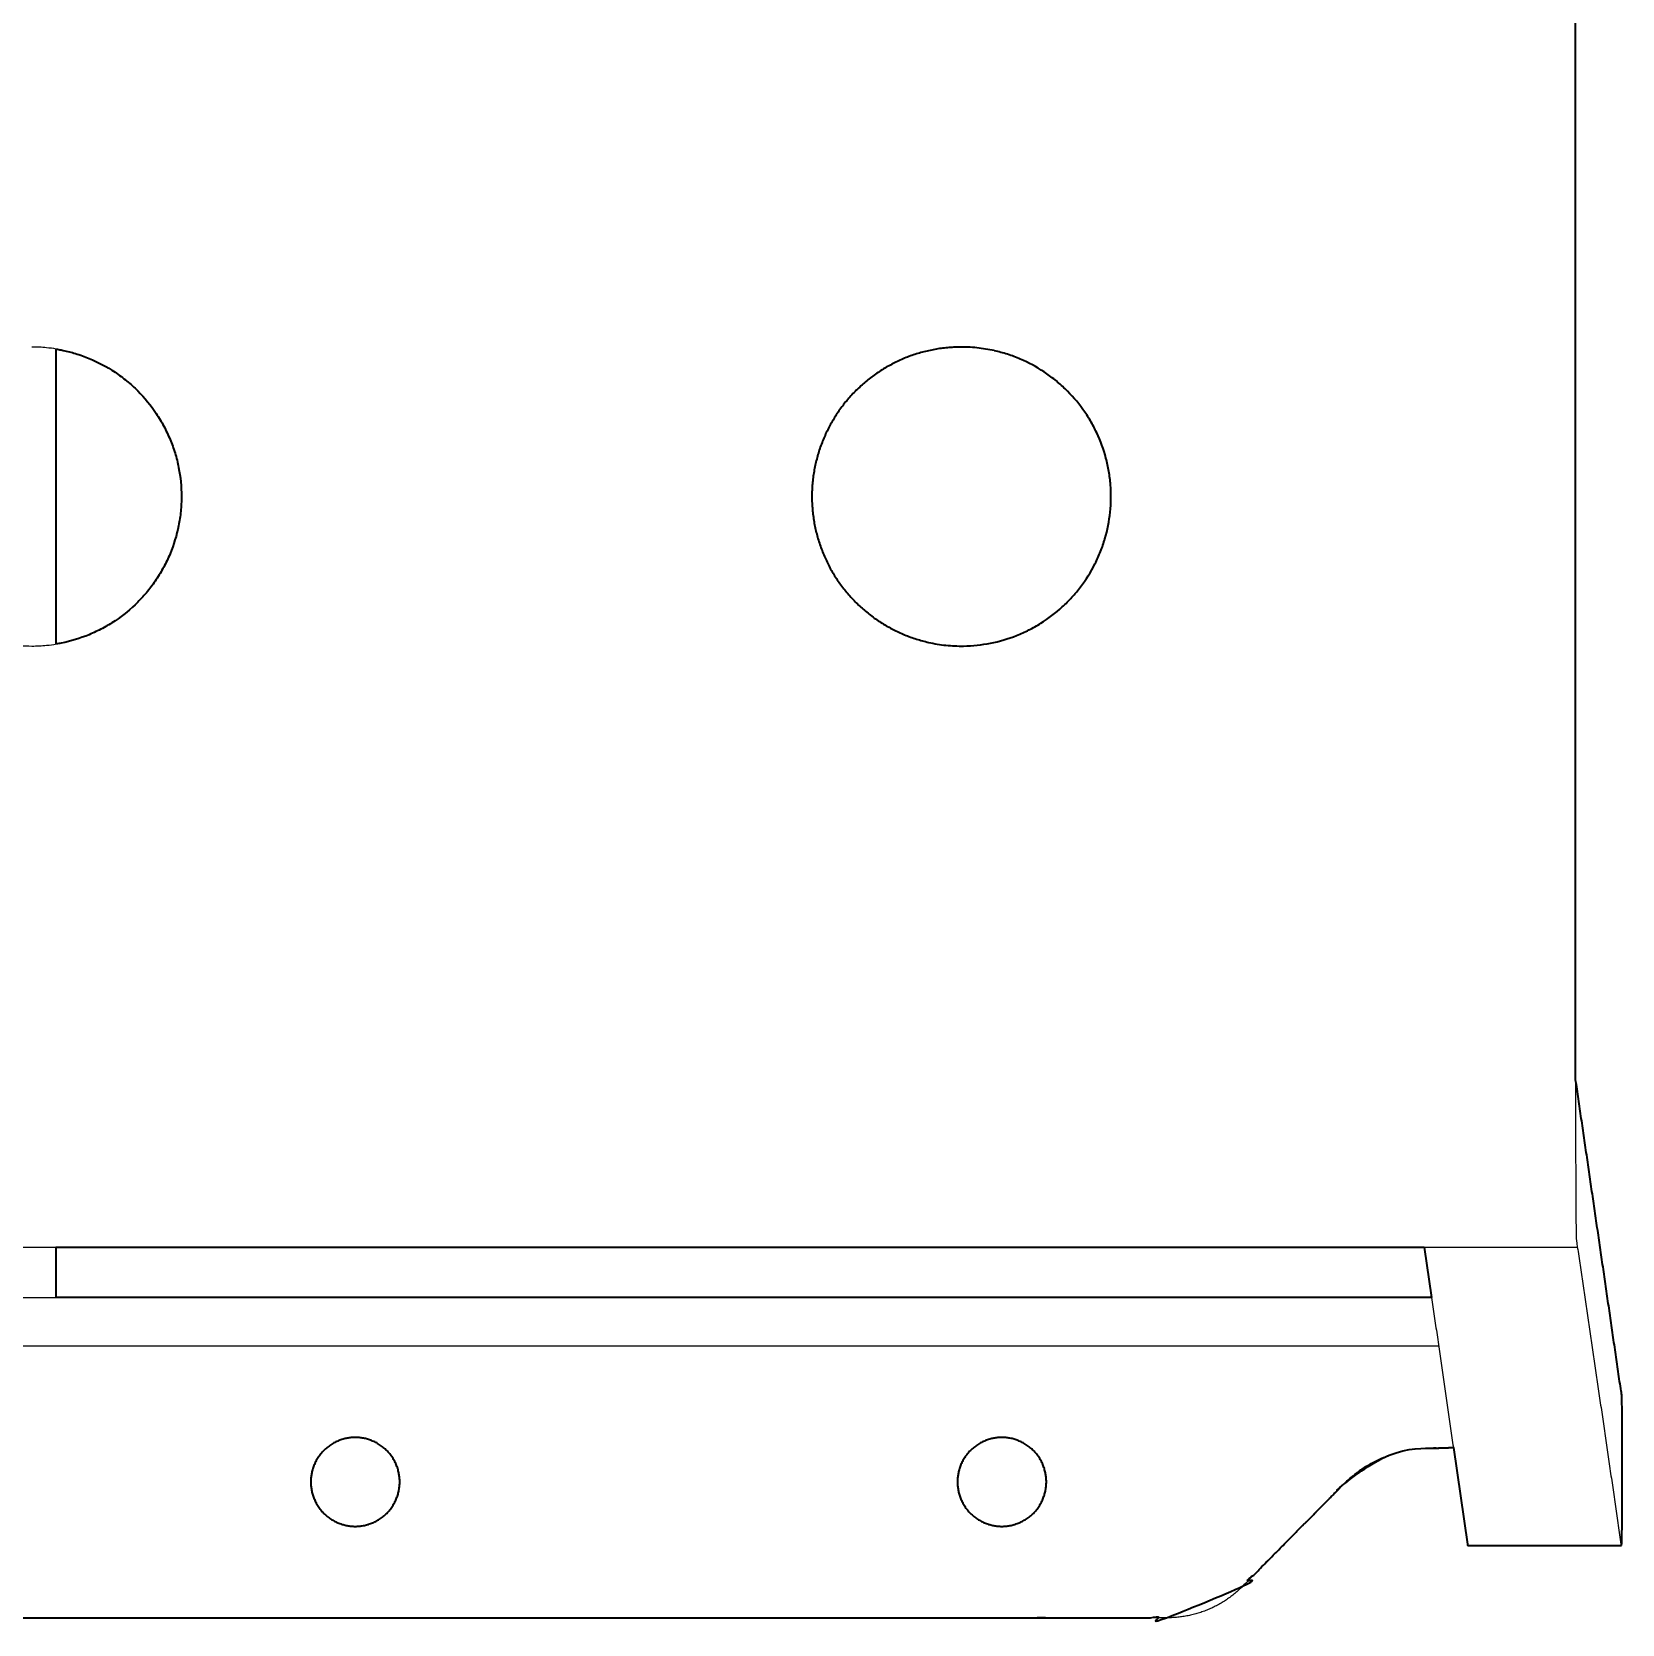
# Model space of a CAD drawing. Header units: millimetres. Extents: x 0 to 1859, y -873 to 750.
# Drawn here: x 407 to 603.8, y -873.5 to -676.4 of the extents above; entities that cross this region are included whole.
import ezdxf

# ---------------------------------------------------------------- set-up
doc = ezdxf.new("R2010")
doc.units = ezdxf.units.MM
doc.layers.add('Blocks', color=7, linetype='Continuous')
doc.layers.add('Blocks$Inner', color=7, linetype='Continuous', lineweight=25, true_color=0x007f00)
doc.layers.add('Blocks$Outline', color=7, linetype='Continuous', lineweight=35, true_color=0xff3f3f)

# ---------------------------------------------------------------- blocks, each defined once
blk = doc.blocks.new('Balcony Barstool Top')
at = {"layer": 'Blocks$Inner'}
blk.add_line((438.78, -32.98), (438.76, -32.97), dxfattribs=at)
for points, knots in [([(510.9, 156.48), (510.78, 156.02), (510.78, 155.96), (510.77, 155.78), (510.77, 155.66), (510.76, 155.36), (510.76, 155.19), (510.75, 154.78), (510.74, 154.55), (510.74, 154.03), (510.73, 153.75), (510.73, 153.13), (510.72, 152.8), (510.72, 152.1), (510.72, 151.73), (510.71, 150.95), (510.71, 150.54), (510.7, 149.69), (510.7, 149.26), (510.7, 148.36), (510.7, 147.9), (510.7, 146.97), (510.69, 146.49), (510.69, 145.54), (510.69, 145.05), (510.69, 143.47), (510.69, 142.65), (510.69, 140.73), (510.69, 139.78), (510.69, 136.9), (510.69, 134.98), (510.69, 129.23), (510.69, 125.39), (510.69, 117.72), (510.69, 113.88), (510.69, 106.21), (510.69, 102.38), (510.69, 94.7), (510.69, 90.87), (510.69, 83.2), (510.69, 79.36), (510.69, 71.69), (510.69, 67.85), (510.69, 60.18), (510.69, 56.34), (510.69, 48.67), (510.69, 44.84), (510.69, 37.17), (510.69, 33.33), (510.69, 25.66), (510.69, 21.82), (510.69, 14.15), (510.69, 10.31), (510.69, 2.64), (510.69, -1.19), (510.69, -8.87), (510.69, -12.7), (510.69, -20.37), (510.69, -24.21), (510.69, -31.88), (510.69, -35.72), (510.69, -43.39), (510.69, -47.23), (510.69, -54.9), (510.69, -58.73), (510.69, -66.4), (510.69, -70.24), (510.69, -77.91), (510.69, -81.75), (510.69, -89.42), (510.69, -93.26), (510.69, -100.93), (510.69, -104.76), (510.69, -112.44), (510.69, -116.27), (510.69, -123.94), (510.69, -127.78), (510.69, -132.03), (510.69, -132.58), (510.69, -133.54), (510.7, -134.01), (510.7, -134.94), (510.7, -135.4), (510.7, -136.3), (510.7, -136.74), (510.71, -137.58), (510.71, -137.99), (510.72, -138.77), (510.72, -139.14), (510.72, -139.85), (510.73, -140.18), (510.73, -140.79), (510.74, -141.07), (510.74, -141.59), (510.75, -141.82), (510.76, -142.23), (510.76, -142.41), (510.77, -142.71), (510.77, -142.82), (510.78, -143), (510.78, -143.06), (510.9, -143.9)], [382.859906, 382.859906, 382.859906, 382.859906, 384.135061, 384.135061, 385.410217, 385.410217, 386.685373, 386.685373, 387.960529, 387.960529, 389.235684, 389.235684, 390.51084, 390.51084, 391.785996, 391.785996, 393.061152, 393.061152, 394.336307, 394.336307, 395.611463, 395.611463, 396.886619, 396.886619, 398.161774, 398.161774, 401.077732, 401.077732, 403.99369, 403.99369, 409.825606, 409.825606, 421.489437, 421.489437, 433.153268, 433.153268, 444.8171, 444.8171, 456.480931, 456.480931, 468.144762, 468.144762, 479.808593, 479.808593, 491.472425, 491.472425, 503.136256, 503.136256, 514.800087, 514.800087, 526.463918, 526.463918, 538.12775, 538.12775, 549.791581, 549.791581, 561.455412, 561.455412, 573.119243, 573.119243, 584.783075, 584.783075, 596.446906, 596.446906, 608.110737, 608.110737, 619.774568, 619.774568, 631.4384, 631.4384, 643.102231, 643.102231, 654.766062, 654.766062, 666.429893, 666.429893, 678.093725, 678.093725, 679.36888, 679.36888, 680.644036, 680.644036, 681.919192, 681.919192, 683.194348, 683.194348, 684.469503, 684.469503, 685.744659, 685.744659, 687.019815, 687.019815, 688.294971, 688.294971, 689.570126, 689.570126, 690.845282, 690.845282, 692.120438, 692.120438, 693.395594, 693.395594, 693.395594, 693.395594]), ([(322.71, -32.77), (322.32, -32.7), (321.92, -32.65), (320.91, -32.55), (320.3, -32.52), (319.7, -32.52)], [59.056784, 59.056784, 59.056784, 59.056784, 60.264191, 60.264191, 62.087614, 62.087614, 62.087614, 62.087614]), ([(323.58, -32.93), (323.5, -32.91), (323.41, -32.9), (323.12, -32.84), (322.92, -32.8), (322.71, -32.77)], [58.1716963, 58.1716963, 58.1716963, 58.1716963, 58.4407679, 58.4407679, 59.0567841, 59.0567841, 59.0567841, 59.0567841]), ([(322.73, -69.27), (322.93, -69.24), (323.13, -69.2), (324.52, -68.93), (325.67, -68.58), (327.07, -68), (327.35, -67.87), (327.9, -67.61), (328.17, -67.48), (328.97, -67.05), (329.49, -66.73), (331, -65.73), (331.93, -64.96), (333.01, -63.89), (333.22, -63.67), (333.62, -63.21), (333.82, -62.99), (334.4, -62.28), (334.76, -61.8), (335.42, -60.8), (335.73, -60.28), (336.31, -59.21), (336.57, -58.66), (337.26, -56.97), (337.61, -55.82), (337.97, -54.05), (338.06, -53.45), (338.18, -52.23), (338.21, -51.62), (338.21, -49.81), (338.09, -48.61), (337.74, -46.83), (337.59, -46.23), (337.23, -45.07), (337.03, -44.5), (336.57, -43.39), (336.31, -42.85), (335.74, -41.78), (335.43, -41.26), (334.42, -39.74), (333.65, -38.8), (332.37, -37.52), (331.93, -37.12), (331.22, -36.54), (330.98, -36.35), (330.49, -35.99), (330.24, -35.81), (328.98, -34.97), (327.92, -34.4), (326.53, -33.82), (326.24, -33.71), (325.67, -33.51), (325.38, -33.41), (324.59, -33.17), (324.09, -33.04), (323.58, -32.93)], [123.225558, 123.225558, 123.225558, 123.225558, 123.839743, 123.839743, 127.475333, 127.475333, 128.384231, 128.384231, 129.293128, 129.293128, 131.110924, 131.110924, 134.746514, 134.746514, 135.655412, 135.655412, 136.56431, 136.56431, 138.382105, 138.382105, 140.1999, 140.1999, 142.017696, 142.017696, 145.653286, 145.653286, 147.471082, 147.471082, 149.288877, 149.288877, 152.924468, 152.924468, 154.742263, 154.742263, 156.560058, 156.560058, 158.377853, 158.377853, 160.195649, 160.195649, 163.831239, 163.831239, 165.649035, 165.649035, 166.557932, 166.557932, 167.46683, 167.46683, 171.102421, 171.102421, 172.011318, 172.011318, 172.920216, 172.920216, 174.46977, 174.46977, 174.46977, 174.46977]), ([(434.45, -32.52), (434.21, -32.53), (433.97, -32.54), (433.48, -32.56), (433.22, -32.58), (432.7, -32.63), (432.44, -32.66), (431.93, -32.73), (431.67, -32.77), (431.16, -32.86), (430.9, -32.92), (430.39, -33.03), (430.13, -33.09), (429.63, -33.23), (429.38, -33.3), (428.89, -33.46), (428.64, -33.54), (428.15, -33.72), (427.91, -33.81), (427.43, -34.01), (427.19, -34.11), (426.72, -34.33), (426.49, -34.45), (426.03, -34.68), (425.8, -34.81), (425.35, -35.06), (425.12, -35.2), (424.68, -35.47), (424.45, -35.62), (424.03, -35.91), (423.81, -36.07), (423.4, -36.38), (423.19, -36.54), (422.79, -36.87), (422.6, -37.04), (422.21, -37.38), (422.02, -37.56), (421.65, -37.92), (421.46, -38.1), (421.11, -38.48), (420.93, -38.67), (420.59, -39.06), (420.42, -39.27), (420.09, -39.67), (419.93, -39.89), (419.63, -40.3), (419.47, -40.52), (419.19, -40.95), (419.05, -41.17), (418.78, -41.61), (418.65, -41.84), (418.4, -42.29), (418.28, -42.52), (418.04, -42.98), (417.93, -43.22), (417.72, -43.69), (417.62, -43.93), (417.43, -44.41), (417.33, -44.66), (417.16, -45.15), (417.08, -45.41), (416.93, -45.9), (416.86, -46.15), (416.73, -46.65), (416.67, -46.91), (416.56, -47.41), (416.51, -47.67), (416.42, -48.18), (416.39, -48.44), (416.32, -48.95), (416.29, -49.21), (416.25, -49.72), (416.23, -49.99), (416.21, -50.5), (416.21, -50.77), (416.21, -51.29), (416.21, -51.56), (416.23, -52.07), (416.25, -52.34), (416.3, -52.85), (416.32, -53.11), (416.39, -53.62), (416.43, -53.88), (416.51, -54.39), (416.56, -54.64), (416.67, -55.15), (416.73, -55.4), (416.86, -55.9), (416.93, -56.16), (417.08, -56.65), (417.17, -56.91), (417.34, -57.39), (417.43, -57.64), (417.62, -58.12), (417.73, -58.37), (417.94, -58.84), (418.05, -59.07), (418.28, -59.54), (418.4, -59.77), (418.65, -60.22), (418.78, -60.44), (419.05, -60.88), (419.19, -61.1), (419.48, -61.53), (419.63, -61.75), (419.94, -62.17), (420.1, -62.38), (420.42, -62.78), (420.59, -62.99), (420.93, -63.38), (421.11, -63.57), (421.47, -63.95), (421.65, -64.13), (422.02, -64.49), (422.21, -64.67), (422.79, -65.18), (423.19, -65.51), (423.82, -65.98), (424.03, -66.13), (424.46, -66.42), (424.68, -66.57), (425.12, -66.85), (425.35, -66.98), (425.8, -67.24), (426.03, -67.36), (426.72, -67.72), (427.19, -67.94), (428.15, -68.33), (428.64, -68.51), (429.38, -68.74), (429.63, -68.81), (430.13, -68.95), (430.39, -69.01), (430.64, -69.07)], [4.371542, 4.371542, 4.371542, 4.371542, 5.088095, 5.088095, 5.869569, 5.869569, 6.651044, 6.651044, 7.432518, 7.432518, 8.213993, 8.213993, 8.995489, 8.995489, 9.776985, 9.776985, 10.558481, 10.558481, 11.339977, 11.339977, 12.121473, 12.121473, 12.902969, 12.902969, 13.684466, 13.684466, 14.465962, 14.465962, 15.247128, 15.247128, 16.028294, 16.028294, 16.809461, 16.809461, 17.590627, 17.590627, 18.371793, 18.371793, 19.152959, 19.152959, 19.934125, 19.934125, 20.715292, 20.715292, 21.495958, 21.495958, 22.276623, 22.276623, 23.057289, 23.057289, 23.837955, 23.837955, 24.618621, 24.618621, 25.399287, 25.399287, 26.179953, 26.179953, 26.960619, 26.960619, 27.740914, 27.740914, 28.52121, 28.52121, 29.301505, 29.301505, 30.081801, 30.081801, 30.862097, 30.862097, 31.642392, 31.642392, 32.422688, 32.422688, 33.202983, 33.202983, 33.983092, 33.983092, 34.7632, 34.7632, 35.543309, 35.543309, 36.323417, 36.323417, 37.103526, 37.103526, 37.883635, 37.883635, 38.663743, 38.663743, 39.443852, 39.443852, 40.223952, 40.223952, 41.004051, 41.004051, 41.784151, 41.784151, 42.564251, 42.564251, 43.344351, 43.344351, 44.124451, 44.124451, 44.904551, 44.904551, 45.684651, 45.684651, 46.46492, 46.46492, 47.245189, 47.245189, 48.025459, 48.025459, 48.805728, 48.805728, 50.366266, 50.366266, 51.146536, 51.146536, 51.926805, 51.926805, 52.707428, 52.707428, 53.488051, 53.488051, 55.049297, 55.049297, 56.610543, 56.610543, 57.391166, 57.391166, 58.171789, 58.171789, 58.171789, 58.171789]), ([(438.76, -32.97), (438.05, -32.81), (437.34, -32.7), (435.89, -32.55), (435.17, -32.51), (434.45, -32.52)], [0.017635, 0.017635, 0.017635, 0.017635, 2.185771, 2.185771, 4.371542, 4.371542, 4.371542, 4.371542]), ([(434.96, -69.52), (436.09, -69.5), (437.22, -69.38), (439.41, -68.95), (440.48, -68.63), (442.04, -68.02), (442.55, -67.78), (443.56, -67.28), (444.05, -67), (445.47, -66.11), (446.35, -65.44), (447.6, -64.3), (448, -63.9), (448.75, -63.07), (449.11, -62.64), (450.12, -61.31), (450.71, -60.37), (451.48, -58.86), (451.71, -58.34), (452.12, -57.3), (452.3, -56.77), (452.77, -55.17), (452.99, -54.07), (453.22, -51.82), (453.24, -50.7), (453.11, -49.03), (453.04, -48.48), (452.85, -47.37), (452.73, -46.82), (452.3, -45.19), (451.91, -44.14), (451.2, -42.62), (450.94, -42.13), (450.37, -41.16), (450.06, -40.69), (449.08, -39.32), (448.35, -38.48), (447.14, -37.31), (446.72, -36.94), (445.84, -36.24), (445.39, -35.91), (443.99, -34.98), (443.01, -34.45), (441.47, -33.79), (440.94, -33.59), (439.87, -33.25), (439.32, -33.1), (438.78, -32.98)], [62.534792, 62.534792, 62.534792, 62.534792, 65.901246, 65.901246, 69.267701, 69.267701, 70.950928, 70.950928, 72.634155, 72.634155, 76.00061, 76.00061, 77.683837, 77.683837, 79.367064, 79.367064, 82.733519, 82.733519, 84.416746, 84.416746, 86.099973, 86.099973, 89.466428, 89.466428, 92.832882, 92.832882, 94.516109, 94.516109, 96.199337, 96.199337, 99.565791, 99.565791, 101.249018, 101.249018, 102.932246, 102.932246, 106.2987, 106.2987, 107.981928, 107.981928, 109.665155, 109.665155, 113.031609, 113.031609, 114.714837, 114.714837, 116.398064, 116.398064, 116.398064, 116.398064]), ([(319.7, -69.52), (320.31, -69.52), (320.92, -69.49), (321.93, -69.39), (322.33, -69.34), (322.73, -69.27)], [120.204152, 120.204152, 120.204152, 120.204152, 122.021947, 122.021947, 123.225558, 123.225558, 123.225558, 123.225558]), ([(430.64, -69.07), (431.35, -69.23), (432.07, -69.35), (433.51, -69.5), (434.23, -69.53), (434.96, -69.52)], [58.171789, 58.171789, 58.171789, 58.171789, 60.35329, 60.35329, 62.534792, 62.534792, 62.534792, 62.534792]), ([(322.71, -143.9), (339.87, -143.9), (357.03, -143.9), (392.35, -143.9), (410.51, -143.9), (446.82, -143.9), (464.96, -143.9), (483.77, -143.9), (484.41, -143.9), (485.69, -143.9), (486.32, -143.9), (487.6, -143.9), (488.24, -143.9), (489.91, -143.9), (490.93, -143.9), (491.96, -143.9)], [194.317248, 194.317248, 194.317248, 194.317248, 245.817754, 245.817754, 300.328046, 300.328046, 354.838338, 354.838338, 356.761707, 356.761707, 358.685076, 358.685076, 360.608445, 360.608445, 363.686417, 363.686417, 363.686417, 363.686417]), ([(491.96, -143.9), (493.38, -143.9), (494.8, -143.9), (498.67, -143.9), (501.11, -143.9), (506.01, -143.9), (508.46, -143.9), (510.9, -143.9)], [363.686417, 363.686417, 363.686417, 363.686417, 367.943939, 367.943939, 375.279432, 375.279432, 382.614925, 382.614925, 382.614925, 382.614925]), ([(516.43, -163.7), (516.42, -163.13), (516.41, -162.74), (516.39, -162.23), (516.38, -162.09), (516.36, -161.86), (516.33, -161.78), (516.31, -161.72)], [1316.936009, 1316.936009, 1316.936009, 1316.936009, 1318.963057, 1318.963057, 1320.803538, 1320.803538, 1324.039324, 1324.039324, 1324.039324, 1324.039324]), ([(516.36, -180.81), (516.37, -180.79), (516.38, -180.74), (516.4, -180.37), (516.41, -180.03), (516.42, -179.5)], [1296.66076, 1296.66076, 1296.66076, 1296.66076, 1298.501245, 1298.501245, 1300.528294, 1300.528294, 1300.528294, 1300.528294])]:
    blk.add_open_spline(points, degree=3, knots=knots, dxfattribs=at)
for points, degree in [([(322.71, -32.76), (322.71, -51.02), (322.71, -69.28)], 2), ([(316.73, -69.28), (317.71, -69.44), (318.7, -69.52), (319.7, -69.52)], 3), ([(516.31, -161.72), (513.51, -142.44), (510.69, -123.16)], 2), ([(316.71, -143.9), (318.71, -143.9), (320.71, -143.9), (322.71, -143.9)], 3), ([(322.71, -143.9), (322.71, -147.04), (322.71, -150.17)], 2), ([(491.96, -143.88), (492.41, -147.02), (492.87, -150.15)], 2), ([(510.9, -143.9), (513.6, -162.1), (516.3, -180.68)], 2), ([(316.73, -150.15), (319.7, -150.15), (322.68, -150.15)], 2), ([(322.68, -150.15), (407.78, -150.15), (492.89, -150.15)], 2), ([(492.87, -150.15), (494.21, -159.41), (495.56, -168.68)], 2), ([(493.76, -156.15), (319.74, -156.15), (145.69, -156.15)], 2), ([(516.44, -171.66), (516.44, -169.78), (516.44, -165.52), (516.43, -163.7)], 3), ([(495.58, -168.7), (494.11, -168.75), (492.64, -168.8)], 2), ([(495.56, -168.68), (496.43, -174.68), (497.3, -180.68)], 2), ([(481.97, -173.25), (475.71, -179.58), (469.45, -185.91)], 2), ([(516.42, -179.5), (516.44, -177.81), (516.44, -173.54), (516.44, -171.66)], 3), ([(497.3, -180.68), (497.32, -180.74), (497.34, -180.82), (497.36, -180.82)], 3), ([(497.36, -180.82), (506.84, -180.82), (516.36, -180.81)], 2), ([(516.3, -180.68), (516.32, -180.73), (516.34, -180.81), (516.36, -180.81)], 3), ([(460.21, -189.77), (319.71, -189.77), (179.21, -189.77)], 2)]:
    blk.add_open_spline(points, degree=degree, dxfattribs=at)
for points, weights, knots in [([(359.71, -167.46), (354.21, -167.46), (354.21, -172.96), (354.21, -178.46), (359.71, -178.46)], [1, 0.707106781187, 1, 0.707106781187, 1], [4.712389, 4.712389, 4.712389, 6.283185, 6.283185, 7.853982, 7.853982, 7.853982]), ([(359.71, -178.46), (365.21, -178.46), (365.21, -172.96), (365.21, -167.46), (359.71, -167.46)], [1, 0.707106781187, 1, 0.707106781187, 1], [7.853982, 7.853982, 7.853982, 9.424778, 9.424778, 10.995574, 10.995574, 10.995574]), ([(439.71, -167.46), (434.21, -167.46), (434.21, -172.96), (434.21, -178.46), (439.71, -178.46)], [1, 0.707106781186, 1, 0.707106781186, 1], [1.570796, 1.570796, 1.570796, 3.141593, 3.141593, 4.712389, 4.712389, 4.712389]), ([(439.71, -178.46), (445.21, -178.46), (445.21, -172.96), (445.21, -167.46), (439.71, -167.46)], [1, 0.707106781186, 1, 0.707106781186, 1], [4.712389, 4.712389, 4.712389, 6.283185, 6.283185, 7.853982, 7.853982, 7.853982])]:
    blk.add_rational_spline(points, weights, degree=2, knots=knots, dxfattribs=at)
for points, weights in [([(492.64, -168.8), (486.38, -168.8), (481.97, -173.25)], [1, 0.922783803363, 1]), ([(469.45, -185.91), (465.64, -189.77), (460.21, -189.77)], [1, 0.922783803362, 1])]:
    blk.add_rational_spline(points, weights, degree=2, dxfattribs=at)
at = {"layer": 'Blocks$Outline'}
for points in [[(322.71, -69.28), (322.71, -32.77)], [(322.71, -150.15), (322.71, -143.9)], [(491.96, -143.9), (492.87, -150.15)], [(492.87, -150.15), (322.71, -150.15)], [(495.56, -168.7), (497.3, -180.68)]]:
    blk.add_lwpolyline(points, dxfattribs=at)
for points, knots in [([(510.69, -123.16), (510.69, -122.14), (510.69, -121.13), (510.69, -116.27), (510.69, -112.44), (510.69, -104.76), (510.69, -100.93), (510.69, -93.26), (510.69, -89.42), (510.69, -81.75), (510.69, -77.91), (510.69, -70.24), (510.69, -66.4), (510.69, -58.73), (510.69, -54.9), (510.69, -47.23), (510.69, -43.39), (510.69, -35.72), (510.69, -31.88), (510.69, -24.21), (510.69, -20.37), (510.69, -12.7), (510.69, -8.87), (510.69, -1.19), (510.69, 2.64), (510.69, 10.31), (510.69, 14.15), (510.69, 21.82), (510.69, 25.66), (510.69, 33.33), (510.69, 37.17), (510.69, 44.84), (510.69, 48.67), (510.69, 56.34), (510.69, 60.18), (510.69, 67.85), (510.69, 71.69), (510.69, 79.36), (510.69, 83.2), (510.69, 90.87), (510.69, 94.7), (510.69, 102.38), (510.69, 106.21), (510.69, 113.88), (510.69, 117.72), (510.69, 125.39), (510.69, 129.23), (510.69, 134.05), (510.69, 135.03), (510.69, 136.01)], [38.69631, 38.69631, 38.69631, 38.69631, 41.792174, 41.792174, 53.456005, 53.456005, 65.119837, 65.119837, 76.783668, 76.783668, 88.447499, 88.447499, 100.11133, 100.11133, 111.775162, 111.775162, 123.438993, 123.438993, 135.102824, 135.102824, 146.766656, 146.766656, 158.430487, 158.430487, 170.094318, 170.094318, 181.758149, 181.758149, 193.421981, 193.421981, 205.085812, 205.085812, 216.749643, 216.749643, 228.413474, 228.413474, 240.077306, 240.077306, 251.741137, 251.741137, 263.404968, 263.404968, 275.068799, 275.068799, 286.732631, 286.732631, 298.396462, 298.396462, 301.388063, 301.388063, 301.388063, 301.388063]), ([(322.71, -32.77), (322.71, -32.77), (322.71, -32.77), (322.71, -32.77), (322.92, -32.8), (323.12, -32.84), (323.41, -32.9), (323.5, -32.91), (323.58, -32.93)], [-59.059281, -59.059281, -59.059281, -59.059281, -59.0567841, -59.0567841, -59.0567841, -58.4407679, -58.4407679, -58.1716963, -58.1716963, -58.1716963, -58.1716963]), ([(323.58, -32.93), (324.09, -33.04), (324.59, -33.17), (325.38, -33.41), (325.67, -33.51), (326.24, -33.71), (326.53, -33.82), (327.92, -34.4), (328.98, -34.97), (330.24, -35.81), (330.49, -35.99), (330.98, -36.35), (331.22, -36.54), (331.93, -37.12), (332.37, -37.52), (333.65, -38.8), (334.42, -39.74), (335.43, -41.26), (335.74, -41.78), (336.31, -42.85), (336.57, -43.39), (337.03, -44.5), (337.23, -45.07), (337.59, -46.23), (337.74, -46.83), (338.09, -48.61), (338.21, -49.81), (338.21, -51.62), (338.18, -52.23), (338.06, -53.45), (337.97, -54.05), (337.61, -55.82), (337.26, -56.97), (336.57, -58.66), (336.31, -59.21), (335.73, -60.28), (335.42, -60.8), (334.76, -61.8), (334.4, -62.28), (333.82, -62.99), (333.62, -63.21), (333.22, -63.67), (333.01, -63.89), (331.93, -64.96), (331, -65.73), (329.49, -66.73), (328.97, -67.05), (328.17, -67.48), (327.9, -67.61), (327.35, -67.87), (327.07, -68), (325.67, -68.58), (324.52, -68.93), (323.13, -69.2), (322.93, -69.24), (322.73, -69.27), (322.72, -69.27), (322.72, -69.28), (322.71, -69.28)], [-174.46977, -174.46977, -174.46977, -174.46977, -172.920216, -172.920216, -172.011318, -172.011318, -171.102421, -171.102421, -167.46683, -167.46683, -166.557932, -166.557932, -165.649035, -165.649035, -163.831239, -163.831239, -160.195649, -160.195649, -158.377853, -158.377853, -156.560058, -156.560058, -154.742263, -154.742263, -152.924468, -152.924468, -149.288877, -149.288877, -147.471082, -147.471082, -145.653286, -145.653286, -142.017696, -142.017696, -140.1999, -140.1999, -138.382105, -138.382105, -136.56431, -136.56431, -135.655412, -135.655412, -134.746514, -134.746514, -131.110924, -131.110924, -129.293128, -129.293128, -128.384231, -128.384231, -127.475333, -127.475333, -123.839743, -123.839743, -123.225558, -123.225558, -123.225558, -123.21066, -123.21066, -123.21066, -123.21066]), ([(438.76, -32.97), (438.76, -32.97), (438.77, -32.97), (438.78, -32.98), (439.32, -33.1), (439.87, -33.25), (440.94, -33.59), (441.47, -33.79), (443.01, -34.45), (443.99, -34.98), (445.39, -35.91), (445.84, -36.24), (446.72, -36.94), (447.14, -37.31), (448.35, -38.48), (449.08, -39.32), (450.06, -40.69), (450.37, -41.16), (450.94, -42.13), (451.2, -42.62), (451.91, -44.14), (452.3, -45.19), (452.73, -46.82), (452.85, -47.37), (453.04, -48.48), (453.11, -49.03), (453.24, -50.7), (453.22, -51.82), (452.99, -54.07), (452.77, -55.17), (452.3, -56.77), (452.12, -57.3), (451.71, -58.34), (451.48, -58.86), (450.71, -60.37), (450.12, -61.31), (449.11, -62.64), (448.75, -63.07), (448, -63.9), (447.6, -64.3), (446.35, -65.44), (445.47, -66.11), (444.05, -67), (443.56, -67.28), (442.55, -67.78), (442.04, -68.02), (440.48, -68.63), (439.41, -68.95), (437.22, -69.38), (436.09, -69.5), (434.96, -69.52), (434.23, -69.53), (433.51, -69.5), (432.07, -69.35), (431.35, -69.23), (430.64, -69.07), (430.39, -69.01), (430.13, -68.95), (429.63, -68.81), (429.38, -68.74), (428.64, -68.51), (428.15, -68.33), (427.19, -67.94), (426.72, -67.72), (426.03, -67.36), (425.8, -67.24), (425.35, -66.98), (425.12, -66.85), (424.68, -66.57), (424.46, -66.42), (424.03, -66.13), (423.82, -65.98), (423.19, -65.51), (422.79, -65.18), (422.21, -64.67), (422.02, -64.49), (421.65, -64.13), (421.47, -63.95), (421.11, -63.57), (420.93, -63.38), (420.59, -62.99), (420.42, -62.78), (420.1, -62.38), (419.94, -62.17), (419.63, -61.75), (419.48, -61.53), (419.19, -61.1), (419.05, -60.88), (418.78, -60.44), (418.65, -60.22), (418.4, -59.77), (418.28, -59.54), (418.05, -59.07), (417.94, -58.84), (417.73, -58.37), (417.62, -58.12), (417.43, -57.64), (417.34, -57.39), (417.17, -56.91), (417.08, -56.65), (416.93, -56.16), (416.86, -55.9), (416.73, -55.4), (416.67, -55.15), (416.56, -54.64), (416.51, -54.39), (416.43, -53.88), (416.39, -53.62), (416.32, -53.11), (416.3, -52.85), (416.25, -52.34), (416.23, -52.07), (416.21, -51.56), (416.21, -51.29), (416.21, -50.77), (416.21, -50.5), (416.23, -49.99), (416.25, -49.72), (416.29, -49.21), (416.32, -48.95), (416.39, -48.44), (416.42, -48.18), (416.51, -47.67), (416.56, -47.41), (416.67, -46.91), (416.73, -46.65), (416.86, -46.15), (416.93, -45.9), (417.08, -45.41), (417.16, -45.15), (417.33, -44.66), (417.43, -44.41), (417.62, -43.93), (417.72, -43.69), (417.93, -43.22), (418.04, -42.98), (418.28, -42.52), (418.4, -42.29), (418.65, -41.84), (418.78, -41.61), (419.05, -41.17), (419.19, -40.95), (419.47, -40.52), (419.63, -40.3), (419.93, -39.89), (420.09, -39.67), (420.42, -39.27), (420.59, -39.06), (420.93, -38.67), (421.11, -38.48), (421.46, -38.1), (421.65, -37.92), (422.02, -37.56), (422.21, -37.38), (422.6, -37.04), (422.79, -36.87), (423.19, -36.54), (423.4, -36.38), (423.81, -36.07), (424.03, -35.91), (424.45, -35.62), (424.68, -35.47), (425.12, -35.2), (425.35, -35.06), (425.8, -34.81), (426.03, -34.68), (426.49, -34.45), (426.72, -34.33), (427.19, -34.11), (427.43, -34.01), (427.91, -33.81), (428.15, -33.72), (428.64, -33.54), (428.89, -33.46), (429.38, -33.3), (429.63, -33.23), (430.13, -33.09), (430.39, -33.03), (430.9, -32.92), (431.16, -32.86), (431.67, -32.77), (431.93, -32.73), (432.44, -32.66), (432.7, -32.63), (433.22, -32.58), (433.48, -32.56), (433.97, -32.54), (434.21, -32.53), (434.45, -32.52), (435.17, -32.51), (435.89, -32.55), (437.34, -32.7), (438.05, -32.81), (438.76, -32.97)], [-116.415669, -116.415669, -116.415669, -116.415669, -116.398064, -116.398064, -116.398064, -114.714837, -114.714837, -113.031609, -113.031609, -109.665155, -109.665155, -107.981928, -107.981928, -106.2987, -106.2987, -102.932246, -102.932246, -101.249018, -101.249018, -99.565791, -99.565791, -96.199337, -96.199337, -94.516109, -94.516109, -92.832882, -92.832882, -89.466428, -89.466428, -86.099973, -86.099973, -84.416746, -84.416746, -82.733519, -82.733519, -79.367064, -79.367064, -77.683837, -77.683837, -76.00061, -76.00061, -72.634155, -72.634155, -70.950928, -70.950928, -69.267701, -69.267701, -65.901246, -65.901246, -62.534792, -62.534792, -62.534792, -60.35329, -60.35329, -58.171789, -58.171789, -58.171789, -57.391166, -57.391166, -56.610543, -56.610543, -55.049297, -55.049297, -53.488051, -53.488051, -52.707428, -52.707428, -51.926805, -51.926805, -51.146536, -51.146536, -50.366266, -50.366266, -48.805728, -48.805728, -48.025459, -48.025459, -47.245189, -47.245189, -46.46492, -46.46492, -45.684651, -45.684651, -44.904551, -44.904551, -44.124451, -44.124451, -43.344351, -43.344351, -42.564251, -42.564251, -41.784151, -41.784151, -41.004051, -41.004051, -40.223952, -40.223952, -39.443852, -39.443852, -38.663743, -38.663743, -37.883635, -37.883635, -37.103526, -37.103526, -36.323417, -36.323417, -35.543309, -35.543309, -34.7632, -34.7632, -33.983092, -33.983092, -33.202983, -33.202983, -32.422688, -32.422688, -31.642392, -31.642392, -30.862097, -30.862097, -30.081801, -30.081801, -29.301505, -29.301505, -28.52121, -28.52121, -27.740914, -27.740914, -26.960619, -26.960619, -26.179953, -26.179953, -25.399287, -25.399287, -24.618621, -24.618621, -23.837955, -23.837955, -23.057289, -23.057289, -22.276623, -22.276623, -21.495958, -21.495958, -20.715292, -20.715292, -19.934125, -19.934125, -19.152959, -19.152959, -18.371793, -18.371793, -17.590627, -17.590627, -16.809461, -16.809461, -16.028294, -16.028294, -15.247128, -15.247128, -14.465962, -14.465962, -13.684466, -13.684466, -12.902969, -12.902969, -12.121473, -12.121473, -11.339977, -11.339977, -10.558481, -10.558481, -9.776985, -9.776985, -8.995489, -8.995489, -8.213993, -8.213993, -7.432518, -7.432518, -6.651044, -6.651044, -5.869569, -5.869569, -5.088095, -5.088095, -4.371542, -4.371542, -4.371542, -2.185771, -2.185771, -0.017635, -0.017635, -0.017635, -0.017635]), ([(322.71, -143.9), (322.71, -143.9), (322.71, -143.9), (322.71, -143.9), (339.87, -143.9), (357.03, -143.9), (392.35, -143.9), (410.51, -143.9), (446.82, -143.9), (464.96, -143.9), (483.77, -143.9), (484.41, -143.9), (485.69, -143.9), (486.32, -143.9), (487.6, -143.9), (488.24, -143.9), (489.91, -143.9), (490.93, -143.9), (491.96, -143.9)], [194.314608, 194.314608, 194.314608, 194.314608, 194.317248, 194.317248, 194.317248, 245.817754, 245.817754, 300.328046, 300.328046, 354.838338, 354.838338, 356.761707, 356.761707, 358.685076, 358.685076, 360.608445, 360.608445, 363.68265, 363.68265, 363.68265, 363.68265]), ([(516.36, -180.81), (516.37, -180.79), (516.38, -180.74), (516.4, -180.37), (516.41, -180.03), (516.42, -179.5), (516.44, -177.81), (516.44, -173.54), (516.44, -171.66), (516.44, -169.78), (516.44, -165.52), (516.43, -163.7), (516.42, -163.13), (516.41, -162.74), (516.39, -162.23), (516.38, -162.09), (516.36, -161.86), (516.33, -161.78), (516.31, -161.72)], [3.235792, 3.235792, 3.235792, 3.235792, 5.076278, 5.076278, 7.103326, 7.103326, 7.103326, 15.307187, 15.307187, 15.307187, 23.511041, 23.511041, 23.511041, 25.538089, 25.538089, 27.378571, 27.378571, 30.614356, 30.614356, 30.614356, 30.614356]), ([(497.3, -180.68), (497.32, -180.74), (497.34, -180.82), (497.36, -180.82), (503.68, -180.82), (510.01, -180.82), (516.36, -180.81)], [-27.620568, -27.620568, -27.620568, -27.620568, -24.778447, -24.778447, -24.778447, -5.807783, -5.807783, -5.807783, -5.807783])]:
    blk.add_open_spline(points, degree=3, knots=knots, dxfattribs=at)
blk.add_open_spline([(516.31, -161.72), (513.51, -142.44), (510.69, -123.16)], degree=2, dxfattribs=at)
for points, weights, knots in [([(359.71, -167.46), (365.21, -167.46), (365.21, -172.96), (365.21, -178.46), (359.71, -178.46), (354.21, -178.46), (354.21, -172.96), (354.21, -167.46), (359.71, -167.46)], [1, 0.707106781187, 1, 0.707106781187, 1, 0.707106781187, 1, 0.707106781187, 1], [-10.995574, -10.995574, -10.995574, -9.424778, -9.424778, -7.853982, -7.853982, -6.283185, -6.283185, -4.712389, -4.712389, -4.712389]), ([(439.71, -167.46), (445.21, -167.46), (445.21, -172.96), (445.21, -178.46), (439.71, -178.46), (434.21, -178.46), (434.21, -172.96), (434.21, -167.46), (439.71, -167.46)], [1, 0.707106781186, 1, 0.707106781186, 1, 0.707106781186, 1, 0.707106781186, 1], [-7.853982, -7.853982, -7.853982, -6.283185, -6.283185, -4.712389, -4.712389, -3.141593, -3.141593, -1.570796, -1.570796, -1.570796]), ([(143.86, -168.7), (145.32, -168.75), (146.79, -168.8), (153.05, -168.8), (157.45, -173.25), (163.71, -179.58), (169.97, -185.91), (173.79, -189.77), (179.21, -189.77), (319.71, -189.77), (460.21, -189.77), (465.64, -189.77), (469.45, -185.91), (475.71, -179.58), (481.97, -173.25), (486.38, -168.8), (492.64, -168.8), (494.1, -168.75), (495.56, -168.7)], [1, 1, 1, 0.922783803363, 1, 1, 1, 0.922783803363, 1, 1, 1, 0.922783803362, 1, 1, 1, 0.922783803363, 1, 1, 1], [-325.688636, -325.688636, -325.688636, -322.766734, -322.766734, -321.975629, -321.975629, -304.172552, -304.172552, -303.381447, -303.381447, -22.385287, -22.385287, -21.594182, -21.594182, -3.791105, -3.791105, -3, -3, -0.076227, -0.076227, -0.076227])]:
    blk.add_rational_spline(points, weights, degree=2, knots=knots, dxfattribs=at)

msp = doc.modelspace()

# ---------------------------------------------------------------- block references
at = {"layer": 'Blocks'}
msp.add_blockref('Balcony Barstool Top', (87.31, -682.89), dxfattribs=at)

doc.saveas('drawing.dxf')
